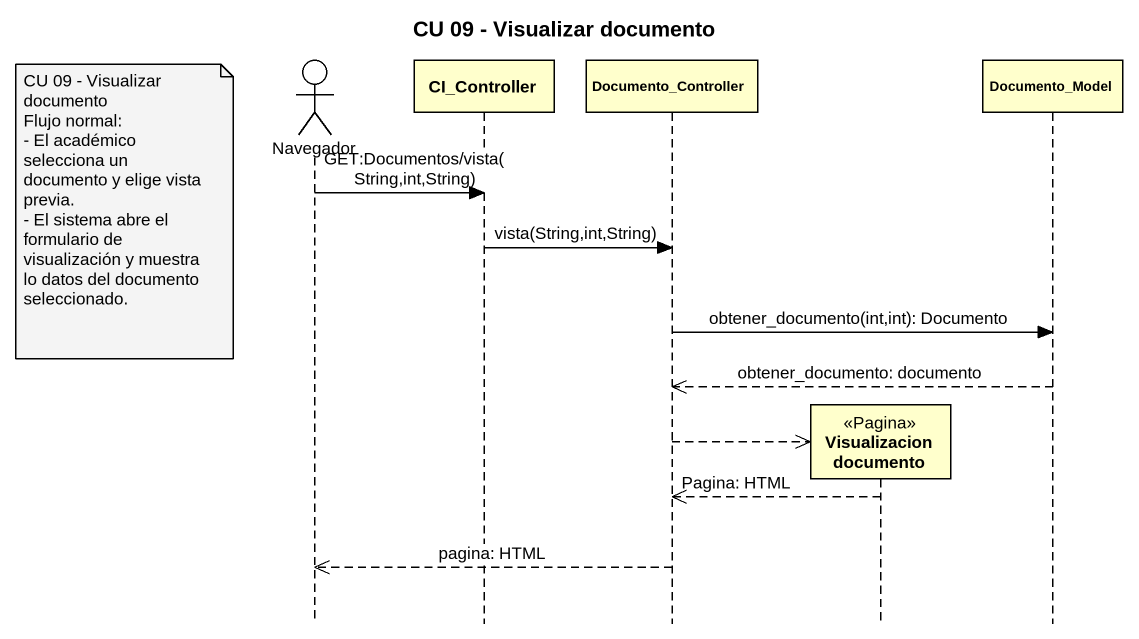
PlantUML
@startuml
title CU 09 - Visualizar documento
hide footbox
actor Navegador
participant CI_Controller
participant Documento_Controller
participant "Visualizacion documento" as Visualizacion_documento <<Pagina>>
participant Documento_Model

Navegador -> CI_Controller : GET:Documentos/vista(String,int,String)
note left of Navegador
  CU 09 - Visualizar documento
  Flujo normal:
  - El académico selecciona un documento y elige vista previa.
  - El sistema abre el formulario de visualización y muestra lo datos del documento seleccionado.
end note
CI_Controller -> Documento_Controller : vista(String,int,String)
Documento_Controller -> Documento_Model : obtener_documento(int,int): Documento
Documento_Model -->> Documento_Controller : obtener_documento: documento
Documento_Controller -->> Visualizacion_documento **
Visualizacion_documento -->> Documento_Controller : Pagina: HTML
Documento_Controller -->> Navegador : pagina: HTML
@enduml
